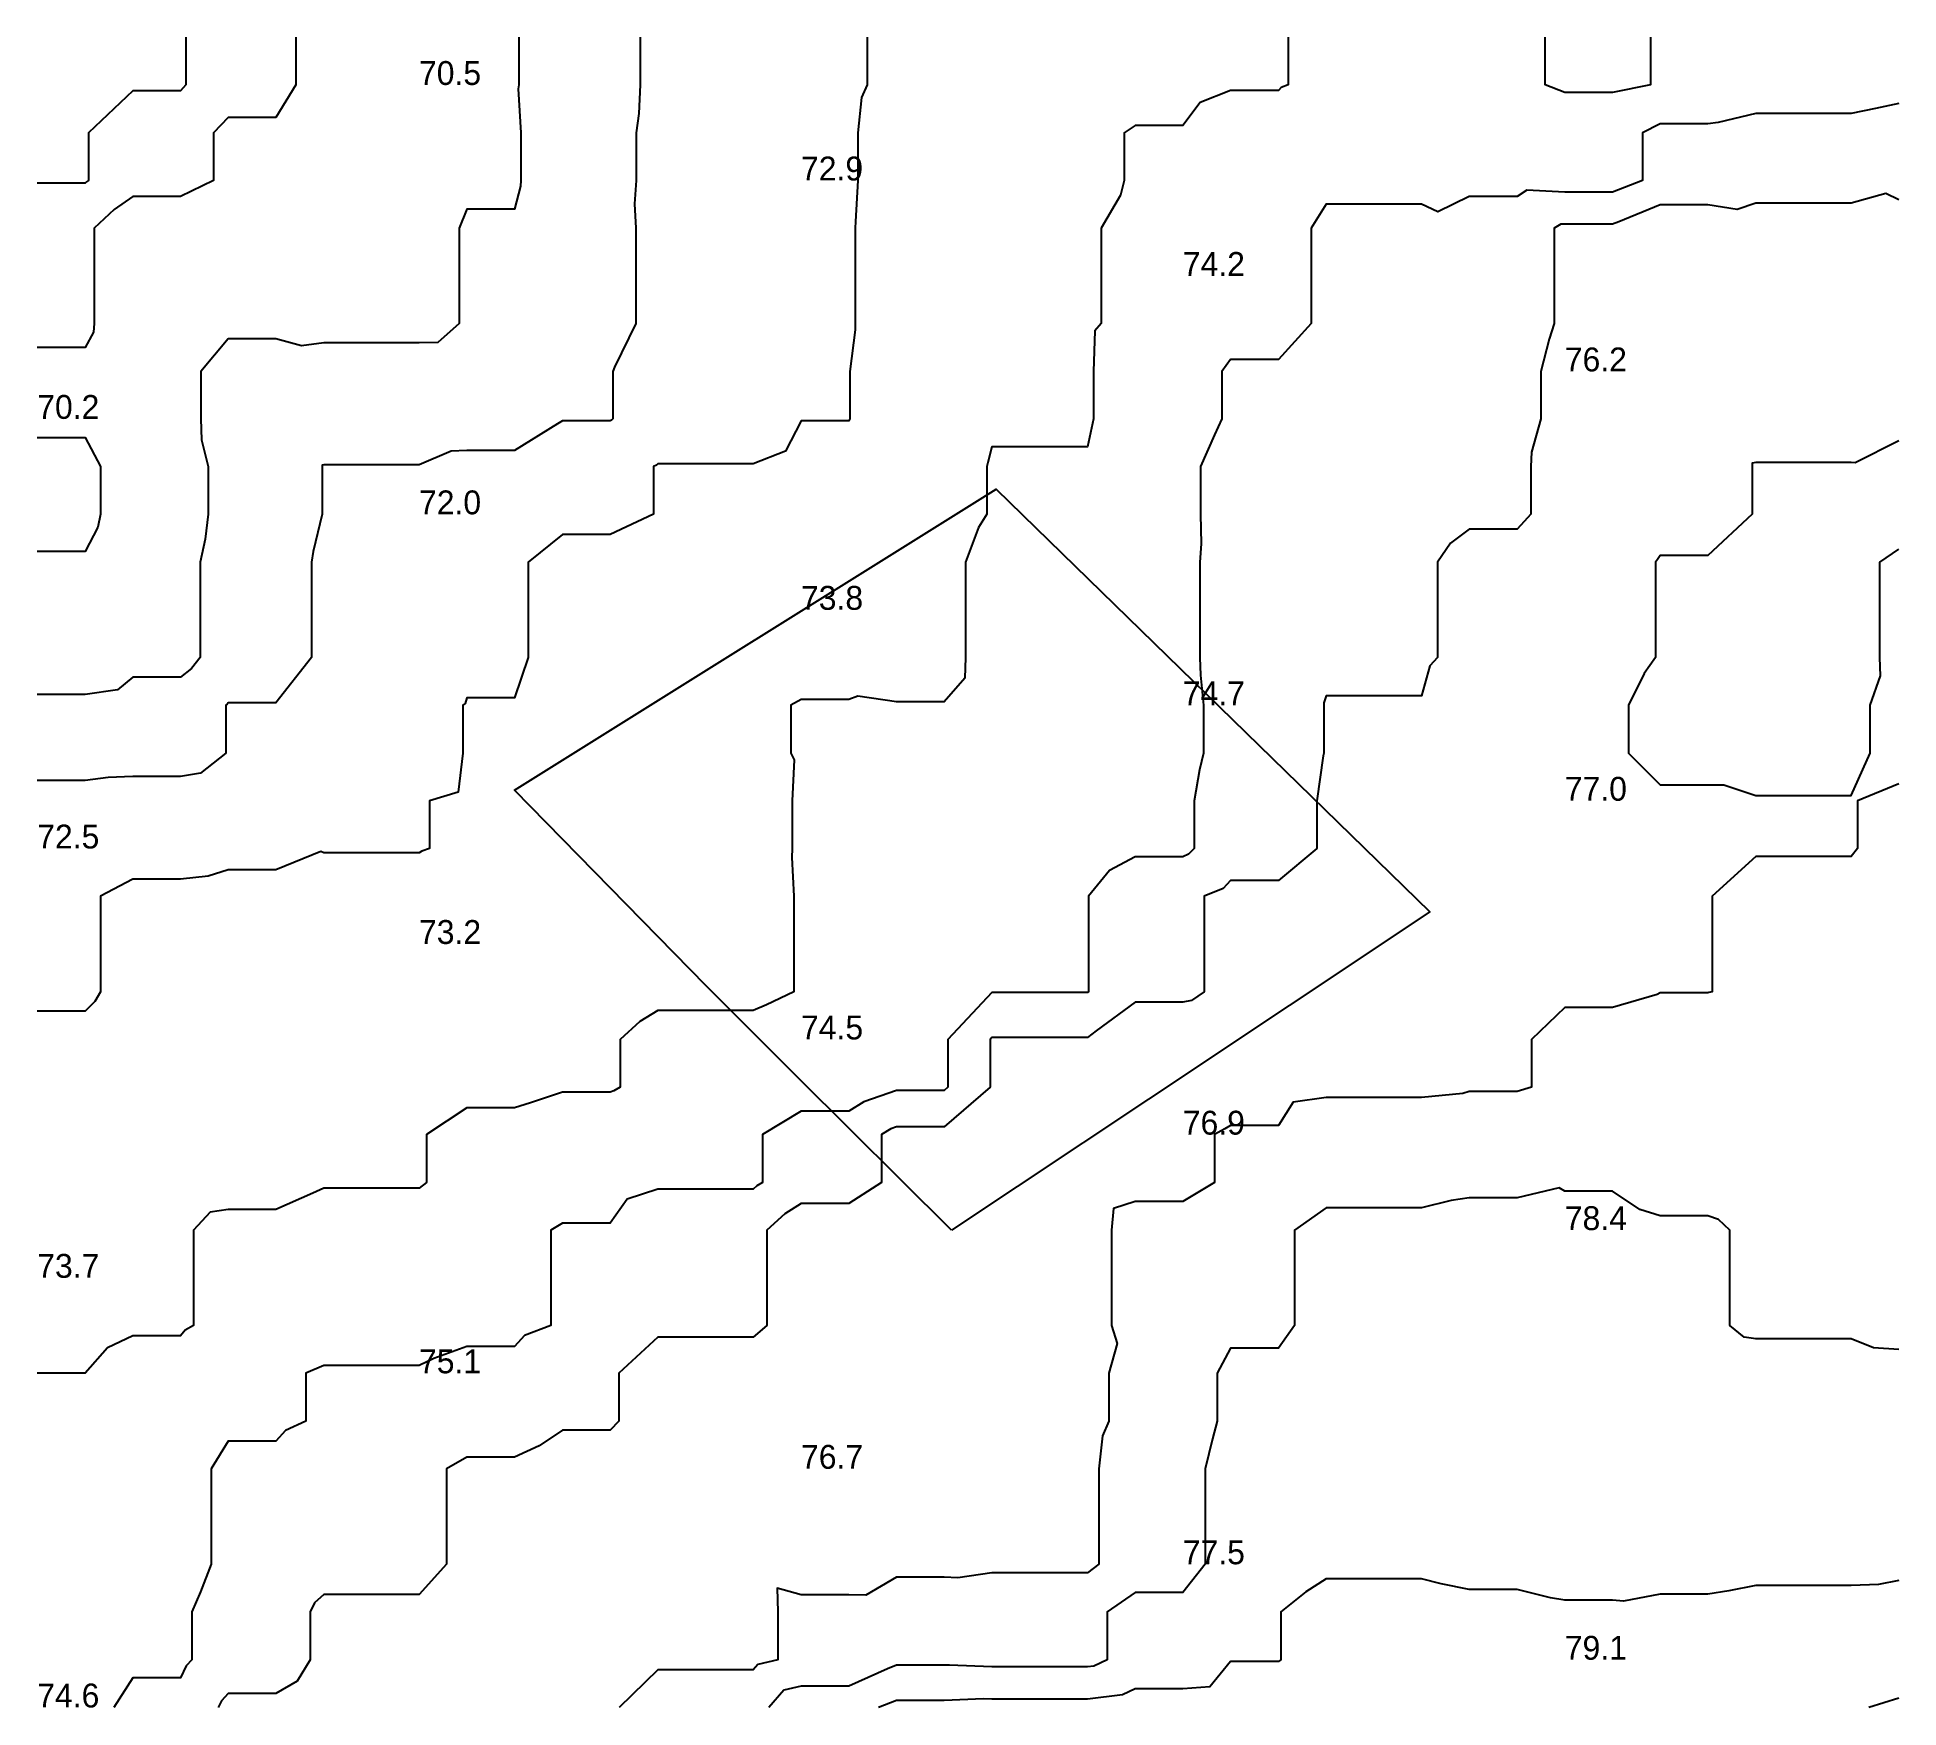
# Model space of a CAD drawing. Extents: x 0 to 78, y 0 to 70.
import ezdxf

# ---------------------------------------------------------------- set-up
doc = ezdxf.new("R2010")
doc.units = 0
for name, color, linetype in [('CONTOURS_MAJEURES', 3, 'CONTINUOUS'), ('CONTOURS_MINEURES', 8, 'CONTINUOUS'), ('PARCELLE', 4, 'CONTINUOUS'), ('POINTS_COTES', 7, 'CONTINUOUS')]:
    doc.layers.add(name, color=color, linetype=linetype)

msp = doc.modelspace()

# ---------------------------------------------------------------- linework, layer by layer
at = {"layer": 'CONTOURS_MAJEURES'}
for points in [[(10.831, 70.001), (10.831, 69.169), (10.831, 68), (9.999, 66.638), (9.36, 66.638), (7.997, 66.638), (7.384, 65.999), (7.384, 64.611), (7.384, 63.998), (5.995, 63.331), (4.667, 63.331), (4.003, 63.331), (3.216, 62.784), (2.383, 61.997), (2.383, 60.378), (2.383, 59.997), (2.383, 59.616), (2.383, 57.996), (2.361, 57.636), (2.001, 56.996), (1, 56.996), (-0.001, 56.996)], [(77.996, 67.218), (77.019, 67.018), (76.005, 66.799), (75.204, 66.799), (74.003, 66.799), (73.202, 66.799), (72.001, 66.799), (70.426, 66.426), (69.999, 66.369), (69.628, 66.369), (67.996, 66.369), (67.254, 65.999), (67.254, 65.253), (67.254, 63.998), (66.005, 63.501), (64.5, 63.501), (64.003, 63.501), (62.413, 63.587), (62.001, 63.331), (61.333, 63.331), (59.999, 63.331), (58.679, 62.68), (57.996, 62.998), (57.001, 62.998), (56.005, 62.998), (55.004, 62.998), (54.003, 62.998), (53.377, 61.997), (53.377, 60.622), (53.377, 59.997), (53.377, 59.371), (53.377, 57.996), (52.001, 56.495), (51.5, 56.495), (49.999, 56.495), (49.638, 55.995), (49.638, 54.364), (49.638, 54.005), (49.331, 53.338), (48.743, 52.005), (48.743, 51.259), (48.743, 50.004), (48.764, 48.77), (48.716, 48.003), (48.716, 46.721), (48.716, 46.002), (48.716, 45.283), (48.716, 44.002), (48.739, 43.259), (48.867, 42.001), (48.867, 40.87), (48.867, 40), (48.703, 39.294), (48.469, 37.999), (48.469, 36.471), (48.469, 35.998), (48.241, 35.754), (47.997, 35.655), (47.655, 35.655), (46.005, 35.655), (44.932, 35.07), (44.051, 33.998), (44.051, 32.045), (44.051, 31.997), (44.051, 31.949), (44.051, 29.996), (44.003, 29.958), (43.965, 29.958), (42.001, 29.958), (40.037, 29.958), (39.999, 29.958), (38.156, 27.995), (38.156, 26.154), (38.156, 25.995), (37.997, 25.857), (37.859, 25.857), (36.005, 25.857), (34.629, 25.373), (34.003, 24.991), (33.011, 24.991), (32.001, 24.991), (30.387, 24.005), (30.387, 22.392), (30.387, 22.004), (30.151, 21.852), (29.999, 21.715), (29.71, 21.715), (27.997, 21.715), (26.293, 21.715), (26.005, 21.715), (24.71, 21.298), (24.003, 20.289), (22.287, 20.289), (22.001, 20.289), (21.518, 20.003), (21.518, 18.485), (21.518, 18.003), (21.518, 16.485), (21.518, 16.002), (20.414, 15.587), (19.999, 15.121), (18.878, 15.121), (17.997, 15.121), (16.62, 14.626), (15.995, 14.334), (14.335, 14.334), (14.003, 14.334), (13.67, 14.334), (12.001, 14.334), (11.26, 14.001), (11.26, 12.741), (11.26, 12), (10.395, 11.605), (9.999, 11.15), (8.848, 11.15), (7.997, 11.15), (7.288, 9.999), (7.288, 9.291), (7.288, 7.999), (7.288, 6.706), (7.288, 5.998), (6.846, 4.847), (6.474, 3.997), (6.474, 2.475), (6.474, 1.996), (6.245, 1.746), (5.995, 1.241), (5.242, 1.241), (4.003, 1.241), (3.214, -0.004)], [(-0.001, 53.225), (1.22, 53.225), (2.001, 53.225), (2.651, 52.005), (2.651, 50.653), (2.651, 50.004), (2.534, 49.472), (2.001, 48.441), (1.563, 48.441), (-0.001, 48.441)], [(77.996, 0.383), (76.739, -0.004)]]:
    msp.add_lwpolyline(points, dxfattribs=at)
at = {"layer": 'CONTOURS_MINEURES'}
for points in [[(6.229, 70.001), (6.229, 69.767), (6.229, 68), (5.995, 67.76), (4.242, 67.76), (4.003, 67.76), (2.142, 65.999), (2.142, 64.139), (2.142, 63.998), (2.059, 63.94), (2.001, 63.886), (0.112, 63.886), (-0.001, 63.886)], [(10.831, 70.001), (10.831, 69.169), (10.831, 68), (9.999, 66.638), (9.36, 66.638), (7.997, 66.638), (7.384, 65.999), (7.384, 64.611), (7.384, 63.998), (5.995, 63.331), (4.667, 63.331), (4.003, 63.331), (3.216, 62.784), (2.383, 61.997), (2.383, 60.378), (2.383, 59.997), (2.383, 59.616), (2.383, 57.996), (2.361, 57.636), (2.001, 56.996), (1, 56.996), (-0.001, 56.996)], [(20.184, 70.001), (20.184, 68.185), (20.184, 68), (20.155, 67.843), (20.264, 65.999), (20.264, 65.734), (20.264, 63.998), (20.242, 63.755), (19.999, 62.798), (19.198, 62.798), (17.997, 62.798), (17.672, 61.997), (17.672, 60.321), (17.672, 59.997), (17.672, 59.672), (17.672, 57.996), (16.78, 57.211), (15.995, 57.19), (15.193, 57.19), (14.003, 57.19), (12.807, 57.19), (12.001, 57.19), (11.075, 57.07), (9.999, 57.354), (8.639, 57.354), (7.997, 57.354), (6.853, 55.995), (6.853, 54.858), (6.853, 54.005), (6.881, 53.12), (7.167, 52.005), (7.167, 51.175), (7.167, 50.004), (7.039, 48.96), (6.822, 48.003), (6.822, 46.829), (6.822, 46.002), (6.822, 45.175), (6.822, 44.002), (6.458, 43.539), (5.995, 43.175), (5.172, 43.175), (4.003, 43.175), (3.36, 42.643), (2.001, 42.451), (0.45, 42.451), (-0.001, 42.451)], [(25.264, 70.001), (25.264, 69.26), (25.264, 68), (25.204, 66.799), (25.098, 65.999), (25.098, 64.905), (25.098, 63.998), (25.019, 63.012), (25.081, 61.997), (25.081, 60.92), (25.081, 59.997), (25.081, 58.919), (25.081, 57.996), (24.185, 56.177), (24.112, 55.995), (24.112, 55.887), (24.112, 54.005), (24.06, 53.949), (24.003, 53.924), (22.082, 53.924), (22.001, 53.924), (21.794, 53.798), (19.999, 52.672), (18.664, 52.672), (17.997, 52.672), (17.346, 52.655), (15.995, 52.076), (14.074, 52.076), (14.003, 52.076), (12.073, 52.076), (12.001, 52.076), (11.94, 52.065), (11.942, 52.005), (11.942, 51.946), (11.942, 50.004), (11.554, 48.45), (11.494, 48.003), (11.494, 47.496), (11.494, 46.002), (11.494, 44.508), (11.494, 44.002), (9.999, 42.103), (9.897, 42.103), (7.997, 42.103), (7.952, 42.046), (7.895, 42.001), (7.895, 41.899), (7.895, 40), (6.844, 39.151), (5.995, 39.017), (4.982, 39.017), (4.003, 39.017), (2.975, 38.972), (2.001, 38.841), (1.159, 38.841), (-0.001, 38.841)], [(34.773, 70.001), (34.773, 68.769), (34.773, 68), (34.53, 67.473), (34.388, 65.999), (34.388, 65.614), (34.388, 63.998), (34.289, 62.283), (34.263, 61.997), (34.263, 61.738), (34.263, 59.997), (34.263, 58.255), (34.263, 57.996), (34.268, 57.732), (34.046, 55.995), (34.046, 55.953), (34.046, 54.005), (34.003, 53.922), (33.92, 53.922), (32.001, 53.922), (31.352, 52.653), (29.999, 52.122), (28.114, 52.122), (27.997, 52.122), (27.88, 52.122), (26.005, 52.122), (25.949, 52.061), (25.818, 52.005), (25.818, 50.191), (25.818, 50.004), (24.003, 49.163), (23.162, 49.163), (22.001, 49.163), (20.571, 48.003), (20.571, 46.574), (20.571, 46.002), (20.571, 45.431), (20.571, 44.002), (19.999, 42.317), (19.683, 42.317), (17.997, 42.317), (17.925, 42.072), (17.825, 42.001), (17.825, 41.829), (17.825, 40), (17.637, 38.358), (16.44, 37.999), (16.44, 37.555), (16.44, 35.998), (16.109, 35.884), (15.995, 35.817), (15.814, 35.817), (14.003, 35.817), (12.183, 35.817), (12.001, 35.817), (11.876, 35.873), (9.999, 35.109), (9.109, 35.109), (7.997, 35.109), (7.163, 34.831), (5.995, 34.706), (4.708, 34.706), (4.003, 34.706), (2.649, 33.998), (2.649, 33.35), (2.649, 31.997), (2.649, 31.35), (2.649, 29.996), (2.417, 29.581), (2.001, 29.181), (0.815, 29.181), (-0.001, 29.181)], [(52.418, 70.001), (52.418, 68.417), (52.418, 68), (52.112, 67.889), (52.001, 67.767), (51.768, 67.767), (49.999, 67.767), (48.731, 67.266), (47.997, 66.307), (47.69, 66.307), (46.005, 66.307), (45.534, 65.999), (45.534, 65.528), (45.534, 63.998), (45.389, 63.383), (44.584, 61.997), (44.584, 60.578), (44.584, 59.997), (44.584, 59.416), (44.584, 57.996), (44.308, 57.691), (44.249, 55.995), (44.249, 55.751), (44.249, 54.005), (44.003, 52.838), (42.835, 52.838), (42.001, 52.838), (41.167, 52.838), (39.999, 52.838), (39.829, 52.174), (39.786, 52.005), (39.786, 50.217), (39.786, 50.004), (39.443, 49.448), (38.894, 48.003), (38.894, 46.899), (38.894, 46.002), (38.894, 44.898), (38.894, 44.002), (38.864, 43.135), (37.997, 42.144), (37.854, 42.144), (36.005, 42.144), (34.379, 42.376), (34.003, 42.241), (33.763, 42.241), (32.001, 42.241), (31.572, 42.001), (31.572, 40.429), (31.572, 40), (31.715, 39.714), (31.637, 37.999), (31.637, 36.362), (31.637, 35.998), (31.62, 35.617), (31.701, 33.998), (31.701, 32.297), (31.701, 31.997), (31.701, 31.697), (31.701, 29.996), (30.548, 29.448), (29.999, 29.205), (28.788, 29.205), (27.997, 29.205), (27.209, 29.205), (26.005, 29.205), (25.251, 28.749), (24.428, 27.995), (24.428, 26.419), (24.428, 25.995), (24.152, 25.846), (24.003, 25.78), (23.788, 25.78), (22.001, 25.78), (20.666, 25.331), (19.999, 25.133), (18.863, 25.133), (17.997, 25.133), (16.306, 24.005), (16.306, 23.694), (16.306, 22.004), (15.995, 21.758), (15.75, 21.758), (14.003, 21.758), (13.757, 21.758), (12.001, 21.758), (11.549, 21.552), (9.999, 20.861), (9.141, 20.861), (7.997, 20.861), (7.246, 20.754), (6.541, 20.003), (6.541, 19.458), (6.541, 18.003), (6.541, 16.547), (6.541, 16.002), (6.191, 15.806), (5.995, 15.573), (5.568, 15.573), (4.003, 15.573), (2.938, 15.066), (2.001, 14.001), (-0.001, 14.001)], [(67.598, 70.001), (67.598, 68.4), (67.598, 68), (66.005, 67.68), (65.685, 67.68), (64.003, 67.68), (63.174, 68), (63.174, 69.173), (63.174, 70.001)], [(77.996, 67.218), (77.019, 67.018), (76.005, 66.799), (75.204, 66.799), (74.003, 66.799), (73.202, 66.799), (72.001, 66.799), (70.426, 66.426), (69.999, 66.369), (69.628, 66.369), (67.996, 66.369), (67.254, 65.999), (67.254, 65.253), (67.254, 63.998), (66.005, 63.501), (64.5, 63.501), (64.003, 63.501), (62.413, 63.587), (62.001, 63.331), (61.333, 63.331), (59.999, 63.331), (58.679, 62.68), (57.996, 62.998), (57.001, 62.998), (56.005, 62.998), (55.004, 62.998), (54.003, 62.998), (53.377, 61.997), (53.377, 60.622), (53.377, 59.997), (53.377, 59.371), (53.377, 57.996), (52.001, 56.495), (51.5, 56.495), (49.999, 56.495), (49.638, 55.995), (49.638, 54.364), (49.638, 54.005), (49.331, 53.338), (48.743, 52.005), (48.743, 51.259), (48.743, 50.004), (48.764, 48.77), (48.716, 48.003), (48.716, 46.721), (48.716, 46.002), (48.716, 45.283), (48.716, 44.002), (48.739, 43.259), (48.867, 42.001), (48.867, 40.87), (48.867, 40), (48.703, 39.294), (48.469, 37.999), (48.469, 36.471), (48.469, 35.998), (48.241, 35.754), (47.997, 35.655), (47.655, 35.655), (46.005, 35.655), (44.932, 35.07), (44.051, 33.998), (44.051, 32.045), (44.051, 31.997), (44.051, 31.949), (44.051, 29.996), (44.003, 29.958), (43.965, 29.958), (42.001, 29.958), (40.037, 29.958), (39.999, 29.958), (38.156, 27.995), (38.156, 26.154), (38.156, 25.995), (37.997, 25.857), (37.859, 25.857), (36.005, 25.857), (34.629, 25.373), (34.003, 24.991), (33.011, 24.991), (32.001, 24.991), (30.387, 24.005), (30.387, 22.392), (30.387, 22.004), (30.151, 21.852), (29.999, 21.715), (29.71, 21.715), (27.997, 21.715), (26.293, 21.715), (26.005, 21.715), (24.71, 21.298), (24.003, 20.289), (22.287, 20.289), (22.001, 20.289), (21.518, 20.003), (21.518, 18.485), (21.518, 18.003), (21.518, 16.485), (21.518, 16.002), (20.414, 15.587), (19.999, 15.121), (18.878, 15.121), (17.997, 15.121), (16.62, 14.626), (15.995, 14.334), (14.335, 14.334), (14.003, 14.334), (13.67, 14.334), (12.001, 14.334), (11.26, 14.001), (11.26, 12.741), (11.26, 12), (10.395, 11.605), (9.999, 11.15), (8.848, 11.15), (7.997, 11.15), (7.288, 9.999), (7.288, 9.291), (7.288, 7.999), (7.288, 6.706), (7.288, 5.998), (6.846, 4.847), (6.474, 3.997), (6.474, 2.475), (6.474, 1.996), (6.245, 1.746), (5.995, 1.241), (5.242, 1.241), (4.003, 1.241), (3.214, -0.004)], [(77.996, 63.189), (77.448, 63.447), (76.005, 63.04), (74.962, 63.04), (74.003, 63.04), (73.043, 63.04), (72.001, 63.04), (71.219, 62.779), (69.999, 62.978), (68.978, 62.978), (67.996, 62.978), (66.271, 62.264), (66.005, 62.159), (65.844, 62.159), (64.003, 62.159), (63.832, 62.168), (63.558, 61.997), (63.558, 61.553), (63.558, 59.997), (63.558, 59.552), (63.558, 57.996), (63.354, 57.347), (63.002, 55.995), (63.002, 55), (63.002, 54.005), (62.613, 52.616), (62.58, 52.005), (62.58, 50.583), (62.58, 50.004), (62.294, 49.71), (62.001, 49.375), (61.372, 49.375), (59.999, 49.375), (59.211, 48.79), (58.664, 48.003), (58.664, 46.669), (58.664, 46.002), (58.664, 44.668), (58.664, 44.002), (58.35, 43.648), (57.996, 42.401), (56.403, 42.401), (56.005, 42.401), (55.605, 42.401), (54.003, 42.401), (53.906, 42.098), (53.909, 42.001), (53.909, 40.094), (53.909, 40), (53.878, 39.875), (53.61, 37.999), (53.61, 36.391), (53.61, 35.998), (52.001, 34.655), (51.343, 34.655), (49.999, 34.655), (49.682, 34.314), (48.898, 33.998), (48.898, 32.897), (48.898, 31.997), (48.898, 30.896), (48.898, 29.996), (48.368, 29.625), (47.997, 29.557), (47.559, 29.557), (46.005, 29.557), (44.367, 28.359), (44.003, 28.071), (42.076, 28.071), (42.001, 28.071), (41.925, 28.071), (39.999, 28.071), (39.928, 27.995), (39.928, 27.925), (39.928, 25.995), (37.997, 24.326), (36.327, 24.326), (36.005, 24.326), (35.766, 24.242), (35.378, 24.005), (35.378, 23.378), (35.378, 22.004), (34.003, 21.119), (32.887, 21.119), (32.001, 21.119), (31.322, 20.682), (30.567, 20.003), (30.567, 19.435), (30.567, 18.003), (30.567, 16.57), (30.567, 16.002), (29.999, 15.512), (28.487, 15.512), (27.997, 15.512), (26.493, 15.512), (26.005, 15.512), (24.371, 14.001), (24.371, 13.633), (24.371, 12), (24.003, 11.615), (23.617, 11.615), (22.001, 11.615), (21.036, 10.964), (19.999, 10.484), (19.514, 10.484), (17.997, 10.484), (17.144, 9.999), (17.144, 8.851), (17.144, 7.999), (17.144, 6.85), (17.144, 5.998), (15.995, 4.732), (14.735, 4.732), (14.003, 4.732), (13.268, 4.732), (12.001, 4.732), (11.622, 4.376), (11.438, 3.997), (11.438, 3.434), (11.438, 1.996), (10.893, 1.103), (9.999, 0.58), (8.582, 0.58), (7.997, 0.58), (7.717, 0.275), (7.579, -0.004)], [(-0.001, 53.225), (1.22, 53.225), (2.001, 53.225), (2.651, 52.005), (2.651, 50.653), (2.651, 50.004), (2.534, 49.472), (2.001, 48.441), (1.563, 48.441), (-0.001, 48.441)], [(77.996, 53.085), (76.164, 52.165), (76.005, 52.171), (75.838, 52.171), (74.003, 52.171), (72.168, 52.171), (72.001, 52.171), (71.852, 52.153), (71.852, 52.005), (71.852, 50.152), (71.852, 50.004), (69.999, 48.279), (68.273, 48.279), (67.996, 48.279), (67.893, 48.107), (67.797, 48.003), (67.797, 47.803), (67.797, 46.002), (67.797, 45.802), (67.797, 44.002), (67.333, 43.335), (66.669, 42.001), (66.669, 41.334), (66.669, 40), (67.996, 38.666), (68.664, 38.666), (69.999, 38.666), (70.666, 38.666), (72.001, 38.222), (73.78, 38.222), (74.003, 38.222), (75.782, 38.222), (76.005, 38.222), (76.801, 40), (76.801, 41.2), (76.801, 42.001), (77.23, 43.232), (77.2, 44.002), (77.2, 44.802), (77.2, 46.002), (77.2, 46.803), (77.2, 48.003), (77.996, 48.544)], [(77.996, 38.702), (76.27, 37.999), (76.27, 37.732), (76.27, 35.998), (76.005, 35.665), (75.671, 35.665), (74.003, 35.665), (72.334, 35.665), (72.001, 35.665), (70.181, 33.998), (70.181, 32.179), (70.181, 31.997), (70.181, 31.815), (70.181, 29.996), (70.038, 29.957), (69.999, 29.952), (68.041, 29.952), (67.996, 29.952), (67.879, 29.878), (66.005, 29.329), (65.338, 29.329), (64.003, 29.329), (62.61, 27.995), (62.61, 27.386), (62.61, 25.995), (62.001, 25.816), (60.178, 25.816), (59.999, 25.816), (59.734, 25.732), (57.996, 25.556), (57.558, 25.556), (56.005, 25.556), (54.444, 25.556), (54.003, 25.556), (52.628, 25.371), (52.001, 24.388), (50.384, 24.388), (49.999, 24.388), (49.755, 24.248), (49.331, 24.005), (49.331, 22.671), (49.331, 22.004), (47.997, 21.204), (47.2, 21.204), (46.005, 21.204), (45.095, 20.913), (45.004, 20.003), (45.004, 19.003), (45.004, 18.003), (45.004, 17.002), (45.004, 16.002), (45.254, 15.251), (44.897, 14.001), (44.897, 13.108), (44.897, 12), (44.629, 11.375), (44.476, 9.999), (44.476, 8.471), (44.476, 7.999), (44.476, 7.526), (44.476, 5.998), (44.003, 5.64), (43.645, 5.64), (42.001, 5.64), (40.357, 5.64), (39.999, 5.64), (38.566, 5.429), (37.997, 5.459), (37.46, 5.459), (36.005, 5.459), (34.712, 4.706), (34.003, 4.721), (33.279, 4.721), (32.001, 4.721), (31, 4.998), (31.029, 3.997), (31.029, 2.968), (31.029, 1.996), (30.194, 1.802), (29.999, 1.578), (29.58, 1.578), (27.997, 1.578), (26.422, 1.578), (26.005, 1.578), (24.385, -0.004)], [(77.996, 15.001), (76.934, 15.068), (76.005, 15.442), (75.444, 15.442), (74.003, 15.442), (72.561, 15.442), (72.001, 15.442), (71.517, 15.519), (70.923, 16.002), (70.923, 17.079), (70.923, 18.003), (70.923, 18.926), (70.923, 20.003), (70.443, 20.448), (69.999, 20.604), (68.597, 20.604), (67.996, 20.604), (67.143, 20.861), (66.005, 21.64), (65.641, 21.64), (64.003, 21.64), (63.767, 21.769), (62.001, 21.352), (60.651, 21.352), (59.999, 21.352), (59.235, 21.241), (57.996, 20.934), (57.07, 20.934), (56.005, 20.934), (54.935, 20.934), (54.003, 20.934), (52.678, 20.003), (52.678, 19.327), (52.678, 18.003), (52.678, 17.326), (52.678, 16.002), (52.001, 15.06), (50.941, 15.06), (49.999, 15.06), (49.436, 14.001), (49.436, 12.563), (49.436, 12), (49.248, 11.25), (48.935, 9.999), (48.935, 9.062), (48.935, 7.999), (48.935, 7.061), (48.935, 5.998), (47.997, 4.813), (47.184, 4.813), (46.005, 4.813), (44.834, 3.997), (44.834, 2.827), (44.834, 1.996), (44.268, 1.731), (44.003, 1.697), (43.703, 1.697), (42.001, 1.697), (40.298, 1.697), (39.999, 1.697), (38.224, 1.769), (37.997, 1.761), (36.24, 1.761), (36.005, 1.761), (35.619, 1.611), (34.003, 0.889), (33.109, 0.889), (32.001, 0.889), (31.276, 0.72), (30.646, -0.004)], [(77.996, 5.313), (77.148, 5.145), (76.005, 5.109), (74.893, 5.109), (74.003, 5.109), (72.891, 5.109), (72.001, 5.109), (70.879, 4.877), (69.999, 4.743), (68.743, 4.743), (67.996, 4.743), (66.461, 4.456), (66.005, 4.486), (65.516, 4.486), (64.003, 4.486), (63.408, 4.592), (62.001, 4.936), (61.061, 4.936), (59.999, 4.936), (58.818, 5.177), (57.996, 5.382), (56.618, 5.382), (56.005, 5.382), (55.389, 5.382), (54.003, 5.382), (53.155, 4.845), (52.106, 3.997), (52.106, 3.892), (52.106, 1.996), (52.001, 1.924), (51.928, 1.924), (49.999, 1.924), (49.129, 0.865), (47.997, 0.775), (46.781, 0.775), (46.005, 0.775), (45.474, 0.526), (44.003, 0.336), (42.341, 0.336), (42.001, 0.336), (41.66, 0.336), (39.999, 0.336), (39.644, 0.35), (37.997, 0.29), (37.704, 0.29), (36.005, 0.29), (35.25, -0.004)], [(77.996, 0.383), (76.739, -0.004)]]:
    msp.add_lwpolyline(points, dxfattribs=at)
at = {"layer": 'PARCELLE'}
msp.add_lwpolyline([(38.3, 20), (31.928, 26.349), (28.024, 30.239), (20, 38.442), (40.174, 51.06), (58.351, 33.338), (46.566, 25.491), (38.3, 20)], close=True, dxfattribs=at)

# ---------------------------------------------------------------- texts
at = {"layer": 'POINTS_COTES'}
for s, p in [('70.5', (15.995, 68)), ('72.9', (32.001, 63.998)), ('74.2', (47.997, 59.997)), ('76.2', (64.003, 55.995)), ('70.2', (-0.001, 54.005)), ('72.0', (15.995, 50.004)), ('73.8', (32.001, 46.002)), ('74.7', (47.997, 42.001)), ('77.0', (64.003, 37.999)), ('72.5', (-0.001, 35.998)), ('73.2', (15.995, 31.997)), ('74.5', (32.001, 27.995)), ('76.9', (47.997, 24.005)), ('78.4', (64.003, 20.003)), ('73.7', (-0.001, 18.003)), ('75.1', (15.995, 14.001)), ('76.7', (32.001, 9.999)), ('77.5', (47.997, 5.998)), ('79.1', (64.003, 1.996)), ('74.6', (-0.001, -0.004))]:
    msp.add_text(s, height=1, dxfattribs=at).set_placement(p)

doc.saveas('drawing.dxf')
